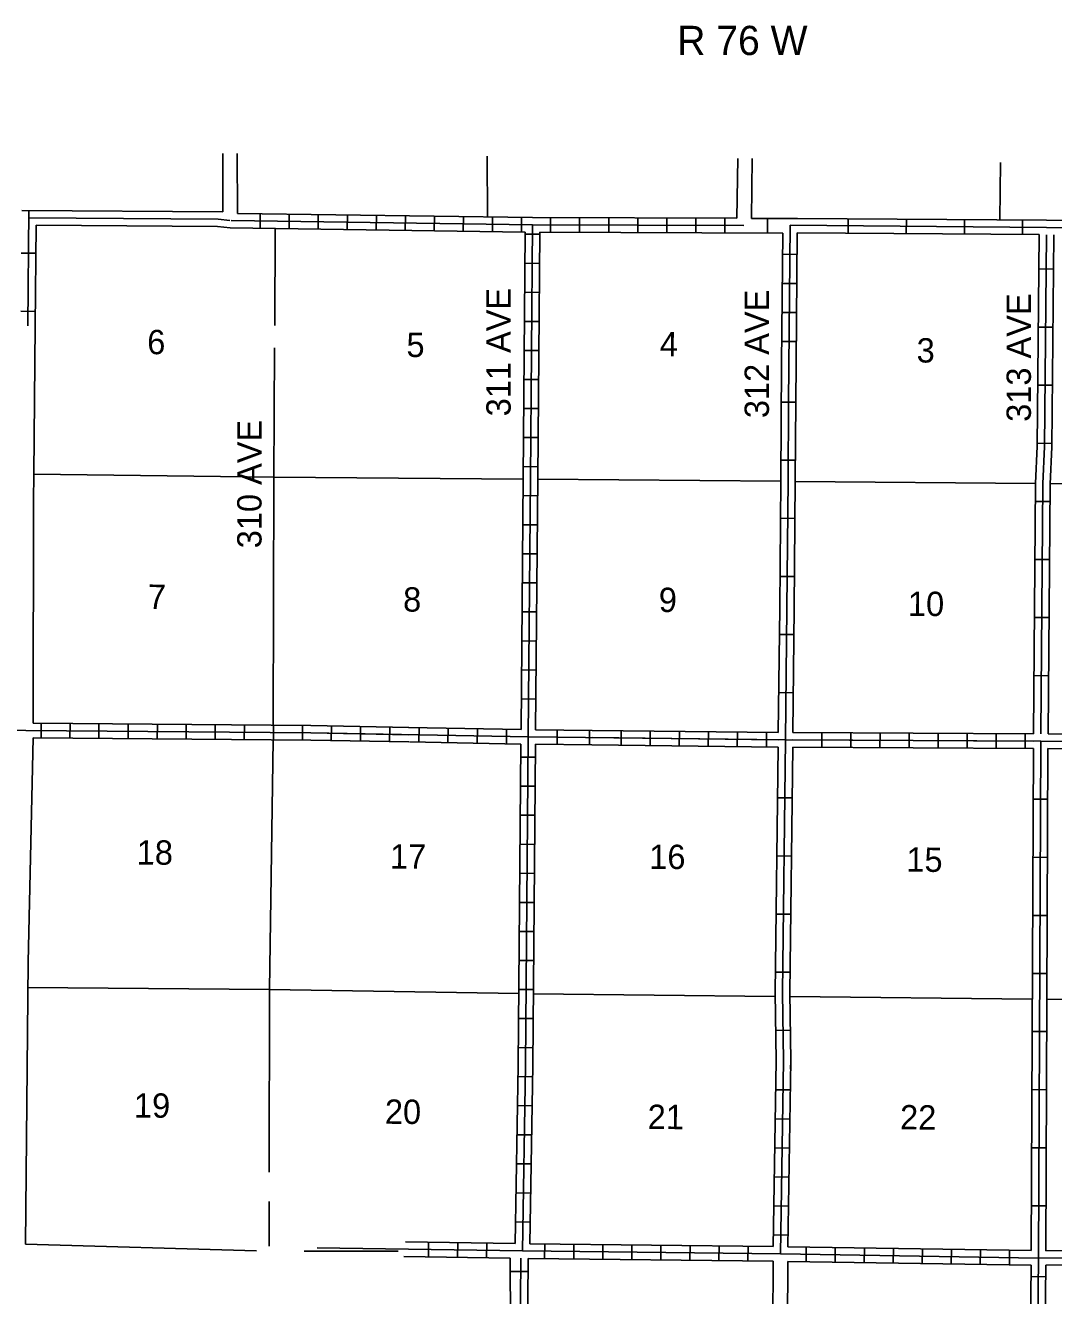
# Model space of a CAD drawing. Extents: x 1172858 to 1635737, y 15771737 to 16148254.
# Drawn here: x 1381612 to 1402727, y 15907586 to 15933672 of the extents above; entities that cross this region are included whole.
import ezdxf

# ---------------------------------------------------------------- set-up
doc = ezdxf.new("R2010")
doc.units = 0
for name, color, linetype in [('L10', 7, 'Continuous'), ('L11', 7, 'Continuous'), ('L13', 7, 'Continuous'), ('L14', 7, 'Continuous'), ('L30', 7, 'Continuous'), ('L50', 7, 'Continuous'), ('L8', 7, 'Continuous'), ('L9', 7, 'Continuous')]:
    doc.layers.add(name, color=color, linetype=linetype)

msp = doc.modelspace()

# ---------------------------------------------------------------- linework, layer by layer
at = {"layer": 'L10'}
for p, q in [((1381535, 15929869), (1385669, 15929840)), ((1396968, 15908293), (1396956, 15905867)), ((1397268, 15908289), (1397256, 15905866))]:
    msp.add_line(p, q, dxfattribs=at)
for points in [[(1381832, 15929567), (1385558, 15929541), (1385816, 15929513)], [(1381782, 15924457), (1381812, 15927501)], [(1381773, 15919341), (1381776, 15923909), (1381782, 15924458)]]:
    msp.add_lwpolyline(points, dxfattribs=at)
at = {"layer": 'L11'}
msp.add_lwpolyline([(1381612, 15908643), (1381669, 15914433), (1381769, 15919041)], dxfattribs=at)
at = {"layer": 'L13'}
for p, q in [((1386743, 15929500), (1386732, 15927509)), ((1392132, 15924351), (1397123, 15924309)), ((1397423, 15924307), (1402356, 15924266)), ((1402656, 15924263), (1407714, 15924221)), ((1392042, 15913786), (1397011, 15913728)), ((1397313, 15913725), (1402290, 15913674)), ((1402590, 15913671), (1407615, 15913627))]:
    msp.add_line(p, q, dxfattribs=at)
for points in [[(1386730, 15927048), (1386714, 15924363), (1386702, 15919300)], [(1381782, 15924457), (1386714, 15924396), (1391832, 15924354)], [(1386700, 15919000), (1386622, 15913869), (1386619, 15910119)], [(1381658, 15913914), (1386622, 15913869), (1391742, 15913790)], [(1386619, 15909515), (1386618, 15908601)], [(1386358, 15908504), (1381612, 15908643)], [(1389269, 15908499), (1387339, 15908497)]]:
    msp.add_lwpolyline(points, dxfattribs=at)
at = {"layer": 'L50'}
for p, q in [((1385663, 15931040), (1385669, 15929840)), ((1385963, 15931042), (1385969, 15929810)), ((1391094, 15930986), (1391099, 15929739)), ((1396240, 15930940), (1396222, 15929710)), ((1396540, 15930935), (1396522, 15929709)), ((1401637, 15930859), (1401620, 15929679))]:
    msp.add_line(p, q, dxfattribs=at)
at = {"layer": 'L8'}
for p, q in [((1386430, 15929505), (1386434, 15929803)), ((1387026, 15929496), (1387030, 15929795)), ((1387623, 15929488), (1387627, 15929786)), ((1388219, 15929480), (1388224, 15929778)), ((1388816, 15929471), (1388820, 15929770)), ((1389412, 15929463), (1389417, 15929761)), ((1390009, 15929455), (1390013, 15929753)), ((1390605, 15929446), (1390610, 15929745)), ((1391202, 15929438), (1391206, 15929736)), ((1391799, 15929430), (1391803, 15929728)), ((1392397, 15929425), (1392398, 15929723)), ((1392993, 15929423), (1392994, 15929721)), ((1393590, 15929421), (1393591, 15929719)), ((1394186, 15929419), (1394188, 15929717)), ((1394783, 15929417), (1394784, 15929715)), ((1395380, 15929414), (1395381, 15929713)), ((1395976, 15929412), (1395977, 15929710)), ((1396852, 15929408), (1396853, 15929708)), ((1385816, 15929513), (1391873, 15929428)), ((1392172, 15929381), (1391873, 15929383)), ((1392173, 15929425), (1397164, 15929407)), ((1397164, 15929407), (1397141, 15926737)), ((1397464, 15929415), (1397441, 15926733)), ((1397460, 15928968), (1397161, 15928971)), ((1392167, 15928784), (1391868, 15928787)), ((1392162, 15928188), (1391864, 15928190)), ((1397455, 15928371), (1397156, 15928374)), ((1397449, 15927775), (1397151, 15927777)), ((1392157, 15927591), (1391859, 15927593)), ((1397444, 15927178), (1397146, 15927181)), ((1392152, 15926994), (1391854, 15926997)), ((1392147, 15926398), (1391849, 15926400)), ((1392142, 15925801), (1391844, 15925804)), ((1392138, 15925205), (1391839, 15925207)), ((1392133, 15924608), (1391835, 15924610)), ((1392128, 15924011), (1391830, 15924014)), ((1392123, 15923415), (1391825, 15923417)), ((1392118, 15922818), (1391820, 15922821)), ((1392113, 15922222), (1391815, 15922224)), ((1392108, 15921625), (1391810, 15921628)), ((1392104, 15921028), (1391805, 15921031)), ((1392099, 15920432), (1391800, 15920434)), ((1392094, 15919835), (1391796, 15919838)), ((1381932, 15919039), (1381937, 15919337)), ((1382526, 15919036), (1382529, 15919334)), ((1383119, 15919031), (1383122, 15919329)), ((1383719, 15919026), (1383722, 15919324)), ((1384319, 15919021), (1384322, 15919319)), ((1384912, 15919016), (1384915, 15919314)), ((1385506, 15919011), (1385508, 15919309)), ((1386106, 15919006), (1386108, 15919304)), ((1386706, 15919000), (1386708, 15919299)), ((1387299, 15918995), (1387301, 15919294)), ((1387890, 15918986), (1387896, 15919284)), ((1388490, 15918975), (1388496, 15919273)), ((1389090, 15918964), (1389096, 15919262)), ((1389479, 15919256), (1391790, 15919212)), ((1389690, 15918951), (1389696, 15919251)), ((1390290, 15918940), (1390296, 15919240)), ((1390890, 15918929), (1390895, 15919229)), ((1391490, 15918918), (1391495, 15919218)), ((1392089, 15919208), (1393252, 15919194)), ((1392533, 15919202), (1392530, 15918903)), ((1393197, 15919195), (1393194, 15918897)), ((1393250, 15919044), (1397071, 15919001)), ((1393252, 15919194), (1397073, 15919151)), ((1393845, 15918889), (1393848, 15919187)), ((1394442, 15918882), (1394445, 15919180)), ((1395038, 15918875), (1395042, 15919173)), ((1395635, 15918868), (1395638, 15919167)), ((1396231, 15918862), (1396235, 15919160)), ((1396828, 15918855), (1396831, 15919153)), ((1397373, 15919149), (1402314, 15919124)), ((1397968, 15918847), (1397969, 15919145)), ((1398565, 15918844), (1398566, 15919142)), ((1399161, 15918841), (1399163, 15919139)), ((1399758, 15918838), (1399759, 15919136)), ((1400354, 15918835), (1400356, 15919133)), ((1400951, 15918832), (1400952, 15919130)), ((1401548, 15918829), (1401549, 15919127)), ((1402144, 15918826), (1402146, 15919124)), ((1389499, 15918955), (1391787, 15918912)), ((1392087, 15918908), (1393244, 15918895)), ((1393244, 15918895), (1397069, 15918851)), ((1397369, 15918849), (1402312, 15918824)), ((1397372, 15918999), (1402313, 15918974)), ((1392084, 15918642), (1391785, 15918645)), ((1392078, 15918045), (1391780, 15918048)), ((1392073, 15917449), (1391775, 15917451)), ((1392068, 15916852), (1391770, 15916855)), ((1392063, 15916256), (1391764, 15916258)), ((1392057, 15915659), (1391759, 15915662)), ((1392052, 15915062), (1391754, 15915065)), ((1392047, 15914466), (1391748, 15914469)), ((1392042, 15913869), (1391743, 15913872)), ((1392036, 15913273), (1391738, 15913275)), ((1392031, 15912676), (1391733, 15912679)), ((1397030, 15912410), (1396971, 15908593)), ((1397330, 15912406), (1397271, 15908589)), ((1392024, 15912078), (1391726, 15912083)), ((1397320, 15911809), (1397022, 15911814)), ((1392015, 15911482), (1391716, 15911487)), ((1397310, 15911212), (1397012, 15911217)), ((1392005, 15910885), (1391707, 15910890)), ((1397301, 15910616), (1397003, 15910621)), ((1391996, 15910289), (1391698, 15910294)), ((1397292, 15910019), (1396994, 15910024)), ((1391987, 15909692), (1391688, 15909697)), ((1397283, 15909423), (1396984, 15909427)), ((1391977, 15909096), (1391679, 15909100)), ((1397273, 15908826), (1396975, 15908831)), ((1391671, 15908654), (1389414, 15908688)), ((1389893, 15908680), (1389888, 15908382)), ((1390489, 15908671), (1390485, 15908373)), ((1391086, 15908662), (1391081, 15908364)), ((1396971, 15908593), (1391971, 15908650)), ((1392278, 15908646), (1392275, 15908347)), ((1392875, 15908639), (1392871, 15908340)), ((1393471, 15908632), (1393468, 15908334)), ((1394068, 15908625), (1394064, 15908327)), ((1394664, 15908619), (1394661, 15908320)), ((1395261, 15908612), (1395258, 15908314)), ((1395857, 15908605), (1395854, 15908307)), ((1396454, 15908598), (1396451, 15908300)), ((1402268, 15908509), (1397271, 15908589)), ((1397648, 15908582), (1397643, 15908284)), ((1398244, 15908573), (1398240, 15908274)), ((1391570, 15908355), (1389385, 15908389)), ((1396968, 15908293), (1391934, 15908350)), ((1398841, 15908563), (1398836, 15908265)), ((1399437, 15908554), (1399433, 15908255)), ((1400034, 15908544), (1400029, 15908246)), ((1400630, 15908534), (1400626, 15908236)), ((1401227, 15908525), (1401222, 15908227)), ((1401823, 15908515), (1401819, 15908217)), ((1402266, 15908209), (1397268, 15908289)), ((1402510, 15903295), (1402566, 15908208)), ((1402264, 15907976), (1402562, 15907972))]:
    msp.add_line(p, q, dxfattribs=at)
for points in [[(1385969, 15929810), (1392025, 15929726), (1396222, 15929710)], [(1396522, 15929709), (1397467, 15929706)], [(1385835, 15929662), (1392024, 15929576), (1396366, 15929560)], [(1391819, 15908502), (1391879, 15912309), (1391938, 15919059), (1391982, 15924376), (1392024, 15929576)], [(1397316, 15929566), (1397284, 15925934)], [(1391790, 15919212), (1391832, 15924377), (1391873, 15929428)], [(1392089, 15919208), (1392132, 15924375), (1392173, 15929425)], [(1381773, 15919341), (1387474, 15919293), (1389489, 15919255)], [(1381769, 15919041), (1387470, 15918993), (1389484, 15918955)], [(1387472, 15919143), (1391938, 15919059)], [(1391671, 15908654), (1391729, 15912311), (1391787, 15918912)], [(1391971, 15908650), (1392029, 15912308), (1392087, 15918908)], [(1397180, 15912408), (1397118, 15908442)], [(1402418, 15908357), (1397118, 15908442), (1391819, 15908502), (1387603, 15908566)], [(1402273, 15897833), (1402359, 15903149), (1402418, 15908357)], [(1402418, 15908357), (1405710, 15908378), (1407718, 15908347), (1409451, 15908310), (1412974, 15908259), (1417565, 15908180), (1417899, 15908202), (1420073, 15908181)], [(1402568, 15908508), (1405710, 15908528), (1407569, 15908499)], [(1402126, 15897984), (1402209, 15903151), (1402266, 15908209)], [(1402566, 15908208), (1405709, 15908228), (1407715, 15908197), (1409448, 15908160), (1412823, 15908111)]]:
    msp.add_lwpolyline(points, dxfattribs=at)
at = {"layer": 'L9'}
for p, q in [((1398508, 15929407), (1398510, 15929705)), ((1399701, 15929397), (1399703, 15929696)), ((1400894, 15929388), (1400896, 15929686)), ((1402087, 15929378), (1402090, 15929676)), ((1397464, 15929415), (1402431, 15929374)), ((1381527, 15928994), (1381825, 15928991)), ((1402723, 15928667), (1402425, 15928670)), ((1381515, 15927801), (1381814, 15927798)), ((1402712, 15927474), (1402414, 15927476)), ((1402701, 15926280), (1402402, 15926283)), ((1397135, 15925936), (1397433, 15925933)), ((1402689, 15925087), (1402391, 15925090)), ((1397127, 15924742), (1397425, 15924740)), ((1402652, 15923895), (1402354, 15923897)), ((1397118, 15923549), (1397416, 15923547)), ((1402642, 15922702), (1402344, 15922704)), ((1397108, 15922356), (1397406, 15922354)), ((1402633, 15921509), (1402334, 15921511)), ((1397096, 15921163), (1397395, 15921160)), ((1402623, 15920315), (1402325, 15920318)), ((1397083, 15919970), (1397381, 15919967)), ((1402614, 15919122), (1404146, 15919107)), ((1402312, 15918824), (1402268, 15908509)), ((1402612, 15918822), (1402568, 15908508)), ((1402612, 15918822), (1404143, 15918807)), ((1397058, 15917808), (1397357, 15917805)), ((1402309, 15917781), (1402607, 15917780)), ((1397045, 15916615), (1397343, 15916612)), ((1402303, 15916588), (1402602, 15916586)), ((1397032, 15915422), (1397330, 15915418)), ((1402298, 15915394), (1402597, 15915393)), ((1397018, 15914229), (1397316, 15914225)), ((1402293, 15914201), (1402592, 15914200)), ((1397023, 15913032), (1397321, 15913036)), ((1402288, 15913008), (1402586, 15913007)), ((1402283, 15911815), (1402581, 15911814)), ((1402278, 15910622), (1402576, 15910620)), ((1402273, 15909428), (1402571, 15909427)), ((1391592, 15903395), (1391570, 15908355)), ((1391931, 15908079), (1391572, 15908082))]:
    msp.add_line(p, q, dxfattribs=at)
for points in [[(1381662, 15927500), (1381685, 15929867)], [(1381683, 15929718), (1385567, 15929690), (1385808, 15929663)], [(1397467, 15929706), (1402583, 15929673), (1406918, 15929632), (1407919, 15929604)], [(1381812, 15927501), (1381832, 15929567)], [(1397316, 15929566), (1402582, 15929523), (1406915, 15929482), (1407915, 15929454)], [(1402431, 15929374), (1402390, 15925027), (1402356, 15924261), (1402314, 15919124)], [(1402581, 15929373), (1402540, 15925023), (1402506, 15924257), (1402464, 15919124)], [(1402731, 15929372), (1402689, 15925019), (1402656, 15924253), (1402614, 15919122)], [(1397140, 15926737), (1397123, 15924334), (1397102, 15921701), (1397073, 15919151)], [(1397440, 15926733), (1397423, 15924331), (1397402, 15921698), (1397373, 15919149)], [(1397284, 15925934), (1397273, 15924333), (1397252, 15921699), (1397221, 15919000)], [(1365825, 15919413), (1367716, 15919381), (1371099, 15919354), (1376357, 15919278), (1381623, 15919193), (1387472, 15919143), (1389486, 15919105)], [(1391938, 15919059), (1397221, 15919000), (1402463, 15918974), (1404133, 15918957)], [(1397069, 15918851), (1397012, 15913808), (1397030, 15912408), (1397027, 15912244)], [(1397221, 15919000), (1397162, 15913808), (1397180, 15912408), (1397177, 15912242)], [(1397369, 15918849), (1397312, 15913808), (1397330, 15912408), (1397327, 15912239)], [(1402463, 15918974), (1402418, 15908357)], [(1391758, 15899727), (1391743, 15903244), (1391784, 15908351)], [(1391908, 15899728), (1391893, 15903243), (1391934, 15908350)]]:
    msp.add_lwpolyline(points, dxfattribs=at)

# ---------------------------------------------------------------- texts
at = {"layer": 'L14'}
for s, p in [('6', (1384112, 15926920)), ('5', (1389436, 15926862)), ('4', (1394638, 15926879)), ('3', (1399913, 15926749)), ('7', (1384128, 15921690)), ('8', (1389367, 15921634)), ('9', (1394618, 15921625)), ('10', (1399735, 15921545)), ('18', (1383896, 15916438)), ('17', (1389098, 15916357)), ('16', (1394422, 15916349)), ('15', (1399702, 15916291)), ('19', (1383840, 15911242)), ('20', (1388993, 15911114)), ('21', (1394389, 15911007)), ('22', (1399573, 15910999))]:
    msp.add_text(s, height=500, rotation=359.6438, dxfattribs=at).set_placement(p)
at = {"layer": 'L30'}
for s, p in [('311 AVE', (1391577, 15925643)), ('312 AVE', (1396881, 15925606)), ('313 AVE', (1402261, 15925530)), ('310 AVE', (1386461, 15922933))]:
    msp.add_text(s, height=500, rotation=90, dxfattribs=at).set_placement(p)
at = {"layer": 'L50'}
msp.add_text('R 76 W', height=600, rotation=0, dxfattribs=at).set_placement((1394998, 15933063))

doc.saveas('drawing.dxf')
